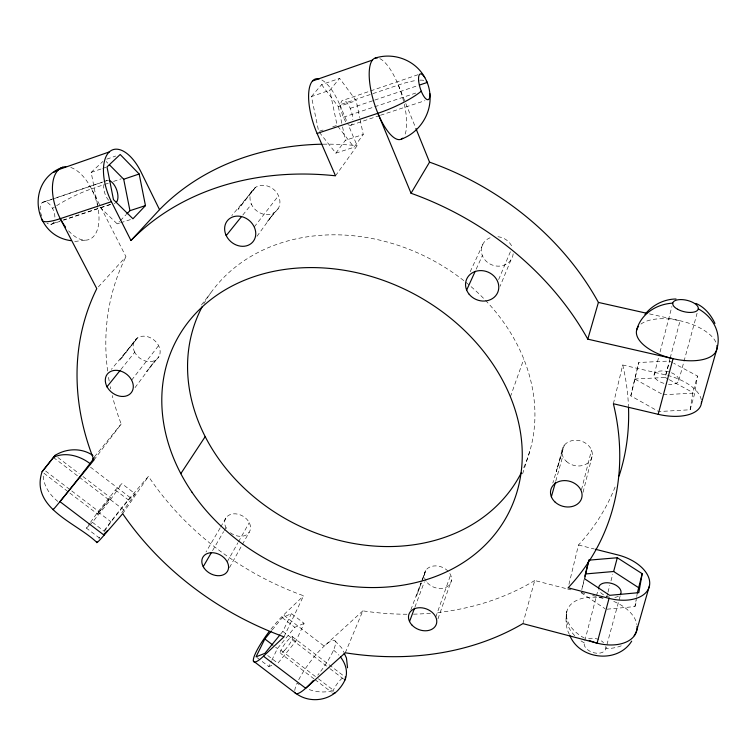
<?xml version="1.0" encoding="UTF-8"?>
<svg xmlns="http://www.w3.org/2000/svg" width="756" height="756" viewBox="0 0 756 756"><rect width="100%" height="100%" fill="white"/><g stroke="black" fill="none" stroke-linecap="round" stroke-linejoin="round"><path stroke-width="0.57" stroke-dasharray="3.78 2.83" d="M672.67 362.7L669.57 361.037L638.773 362.493L630.816 395.87L658.712 411.557L690.143 409.771L694.83 393.054L697.467 376.015L673.709 363.258M690.143 409.771L692.846 392.544L697.467 376.015M607.096 609.194L634.917 606.567L636.524 597.59M636.722 596.465L637.119 594.225M630.816 395.87L638.773 362.493M584.105 579.474L581.837 589.387L584.322 579.843M583.046 492.336L592.203 455.877M568.937 584.426L578.482 545A270.601 224.409 27.5 0 0 616.083 484.483M613.381 403.742L622.727 365.006L665.696 374.929A40.257 20.015 13.9 0 1 701.37 400.311M581.515 489.727L591.504 450.122M584.851 640.568L598.166 589.444M654.12 374.73L658.76 356.917M660.045 352.003L671.914 306.454M606.784 596.673L607.682 593.29M607.985 592.156L609.78 585.39M610.98 580.882L612.776 574.116M665.696 374.929L669.892 359.138M670.185 358.004L680.079 320.771L649.017 313.787M634.596 379.011L665.204 377.461L669.57 361.037M562.001 450.51L556.303 471.564L564.222 445.303L552.825 483.056M620.09 596.267L605.877 648.525A36.212 27.67 14.1 0 0 623.691 644.736M678.803 380.438L697.079 313.249M522.906 623.624L534.719 580.513L566.48 588.697M555.792 481.043L562.747 456.218M634.917 606.567L636.722 600.151M522.604 473.889L530.343 449.338M435.777 617.066L450.614 574.9M510.385 396.815L523.795 359.043M421.158 583.178L416.509 596.153L421.243 583.093M422.708 578.85L424.258 574.532M410.877 609.856L420.969 582.782M421.64 581.997L425.987 570.033L421.385 581.723M437.96 618.899L451.54 579.947M414.902 607.172L424.399 581.751M510.933 259.969L500.113 286.24M345.294 652.787L362.842 610.848A270.601 224.409 27.5 0 0 407.786 614.231M498.639 279.569L510.432 251.616M470.194 271.735L483.528 242.988M476.176 269.193L482.356 255.622M267.652 655.48L277.868 663.239L295.823 641.324L304.167 623.398L291.391 613.598L282.234 617.68L272.084 630.098M256.945 657.522L268.824 666.537L271.347 661.245M271.858 660.186L277.414 648.544L294.802 627.31L304.167 623.398M284.001 636.845L303.591 595.766A270.601 224.409 27.5 0 1 148.441 476.346L130.164 497.561A33.633 1.777 -52 0 0 103.553 531.496M280.684 634.038L282.839 631.402L291.391 613.598M229.493 567.586L249.253 532.177M227.197 561.85L237.942 542.751M238.509 541.74L249.253 522.642M220.128 528.019L206.019 551.956M220.705 527.017L225.864 518.058M212.559 550.623L223.634 531.591M224.22 530.58L225.968 527.575M121.792 512.738L135.154 493.819L121.886 483.651L115.422 490.011L97.949 511.878L90.455 522.368M122.689 513.702L148.441 476.346M104.319 531.44L111.009 521.82L128.482 500L135.154 493.819M99.112 511.774L97.59 514.184L110.593 497.628L99.112 511.774L70.979 490.351M89.388 525.193L92.402 522.302L110.461 499.716L121.886 483.651M99.641 538.168L86.364 528.094L89.766 523.322M335.503 175.808L357.134 145.691L347.552 123.115M319.401 132.366L335.853 153.137L354.025 147.259L363.249 134.474L359.941 118.692M335.853 153.137L345.36 140.314L363.249 134.474M93.952 460.026L121.206 424.003A270.601 224.409 27.5 0 1 112.266 395.558M251.465 191.731L238.055 209.346L255.622 187.28L231.78 215.611M134.199 341.41L119.769 360.291L137.743 337.667L111.387 369.353M256.964 236.326L274.173 212.701L267.577 221.319L278.378 208.316M201.455 304.98L210.773 292.865M135.012 387.639L155.443 360.168L146.673 371.451L159.025 356.492M254.233 226.961L278.51 195.738M131.629 380.136L158.609 345.615M120.875 369.504L134.719 352.258M242.808 215.016L251.455 204.281M94.415 456.841L121.206 424.003M323.02 130.023L318.682 131.459L311.434 96.57L329.777 90.257L339.614 78.369L356.152 100.652L359.705 117.567M311.434 96.57L321.574 84.634L339.614 78.369M98.365 286.911L125.959 256.681L91.504 188.877A37.913 7.758 -26.1 0 0 52.551 208.429M100.028 207.295L117.208 223.87L119.599 221.404M120.393 220.572L125.969 214.798M270.988 629.181A33.056 5.953 -53.1 0 1 283.528 615.015L303.591 595.766M86.364 528.094L88.632 525.921M97.571 204.923L91.164 172.377L102.882 161.472M362.842 610.848L324.173 646.134L283.528 615.015M268.824 666.537L271.839 665.431M106.794 159.138L115.715 156.038M418.002 74.712L343.517 100.17M91.164 172.377L101.72 168.749M102.778 168.38L105.944 167.293M44.462 201.71L102.665 182.045M42.119 202.674L103.279 181.912M91.504 188.877L103.629 184.776M104.725 184.398L109.129 182.914M113.542 181.421L121.253 178.803M321.848 80.004A41.797 15.659 72.1 0 1 339.794 104.838L398.308 85.041A42.062 9.526 -23.5 0 1 416.15 80.505M321.574 84.634L338.338 106.681L356.152 100.652M110.404 204.545L63.74 220.119M350.897 125.212L379.408 115.611M380.504 115.243L424.957 100.699M350.226 108.335L373.653 100.463M374.768 100.085L417.151 85.834M103.752 181.686L108.099 180.24M343.347 117.246L415.696 93.073M332.763 126.781L337.1 125.345L329.777 90.257M52.986 223.389L61.86 220.45M62.975 220.081L110.669 204.3M50.671 224.409L59.384 221.546M117.208 223.87L119.457 223.152M120.582 222.784L131.818 219.145M85.003 240.162L75.534 241.4L73.247 241.032M663.192 394.755L694.83 393.054M578.482 545L594.235 548.979M567.614 588.99L571.026 589.86M581.232 592.496L585.768 593.668M592.572 595.416L603.921 598.346M665.204 377.461L668.276 379.143M669.306 379.701L692.846 392.544M635.04 379.172L662.19 394.207M581.071 592.695L604.98 608.665M57.881 457.503L79.248 473.71M292.336 636.675L343.923 676.091M69.883 493.082L97.722 514.146M314.024 678.897L280.58 653.345M314.95 679.597L331.525 692.137M92.402 522.302L104.111 531.194M53.421 457.446L78.482 476.582M79.418 477.291L109.119 499.981M292.09 639.727L329.153 668.039M330.079 668.748L344.906 680.069M45.662 471.064L70.043 489.633M280.892 650.217L317.444 678.056M318.38 678.775L333.377 690.2A32.593 23.625 24.6 0 1 308.032 689.151M97.949 511.878L111.009 521.82M275.619 647.174L277.414 648.544M90.484 467.17L130.164 497.561M115.422 490.011L128.482 500M282.234 617.68L294.802 627.31M110.461 499.716L123.956 510.026M282.839 631.402L295.823 641.324M43.914 473.199L68.021 491.655M82.962 476.526L110.452 497.684M106.152 161.519L107.749 163.126M335.059 640.871L341.703 647.93L343.687 652.107M337.8 126.261L354.025 147.259M339.794 104.838L347.099 122.047M398.308 85.041L405.348 102.419M405.783 103.496L415.469 127.395M569.391 634.388C565.469 627.395 565.535 619.202 566.83 611.519A36.212 27.67 14.1 0 0 575.032 635.994M338.338 106.681L342.317 125.742M342.553 126.866L345.36 140.314M332.82 691.91A10.253 2.391 -53.6 0 1 337.327 683.585A10.253 2.391 -53.6 0 1 343.885 677.074M299.121 684.539A32.593 23.625 24.6 0 1 297.108 683.093A32.895 7.031 -53.4 0 0 294.745 690.719M333.519 650.16A32.593 23.625 24.6 0 1 338.971 655.187M663.929 383.358A12.672 6.18 13.7 0 1 656.265 372.16A12.672 6.18 13.7 0 1 676.922 376.176A12.672 6.18 13.7 0 1 668.465 384.237M605.811 646.399A11.189 7.097 16.8 0 1 594.405 652.882A11.189 7.097 16.8 0 1 584.586 641.863M588.622 638.725A11.189 7.097 16.8 0 1 603.562 642.647M584.256 642.836A36.212 27.67 14.1 0 1 579.682 639.954M618.408 596.248A11.491 6.946 16 0 1 612.946 597.514M609.695 597.212A11.491 6.946 16 0 1 598.96 589.85M53.959 222.084A11.898 6.502 69.3 0 1 47.042 223.2M41.76 216.159A11.898 6.502 69.3 0 1 45.303 201.757A11.898 6.502 69.3 0 1 54.895 218.219M115.073 203.232A12.153 6.171 70 0 1 114.194 203.44M108.618 200.312A12.153 6.171 70 0 1 103.988 184.124M105.868 180.854A12.153 6.171 70 0 1 107.55 180.23M352.126 123.937A13.136 4.772 72.3 0 1 348.45 124.683M345.813 121.839A13.136 4.772 72.3 0 1 340.739 104.593A13.136 4.772 72.3 0 1 347.004 102.684A13.136 4.772 72.3 0 1 352.825 119.703M57.9 501.455A33.689 24.778 35.1 0 1 43.187 475.751M298.705 679.786A32.895 7.031 -53.4 0 1 332.744 640.389A32.895 7.031 -53.4 0 1 317.775 675.127M584.416 638.121A36.25 22.51 16.5 0 1 567.841 608.665A36.25 22.51 16.5 0 1 603.609 598.327M613.74 601.436A36.25 22.51 16.5 0 1 636.892 624.569M640.937 324.078A41.24 19.259 13.4 0 1 681.685 321.139A41.24 19.259 13.4 0 1 715.998 342.421M534.719 580.513A270.601 224.409 27.5 0 1 435.125 612.823M430.447 613.258A270.601 224.409 27.5 0 1 413.381 614.165M110.726 388.896A270.601 224.409 27.5 0 1 110.263 386.675M109.195 381.1A270.601 224.409 27.5 0 1 108.448 376.63M107.635 371.035A270.601 224.409 27.5 0 1 125.959 256.681M323.152 144.188A270.601 224.409 27.5 0 1 357.134 145.691M622.727 365.006A270.601 224.409 27.5 0 1 628.453 405.877M379.843 58.647A42.601 14.402 72.6 0 1 401.171 92.884A42.601 14.402 72.6 0 1 404.838 134.927M420.015 80.145A42.062 9.526 -23.5 0 1 424.399 80.467M70.743 167.463A38.443 20.336 69.6 0 1 98.96 220.639A38.443 20.336 69.6 0 1 67.662 229.777M98.875 538.272A33.633 1.777 -52 0 1 99.631 537.129M226.413 528.368A13.665 10.386 29.4 0 1 235.626 513.844A13.665 10.386 29.4 0 1 250.208 530.069A13.665 10.386 29.4 0 1 230.23 532.611M203.808 303.77A179.862 148.715 27.5 0 1 429.862 258.75A179.862 148.715 27.5 0 1 522.765 469.75M513.182 253.742A16.178 14.534 21.7 0 1 498.109 266.169A16.178 14.534 21.7 0 1 481.6 253.109A16.178 14.534 21.7 0 1 492.156 237.11M497.92 236.732A16.178 14.534 21.7 0 1 512.615 248.365M284.672 650.236A10.31 1.966 -53.2 0 0 292.666 636.769A10.31 1.966 -53.2 0 0 282.073 648.034A10.31 1.966 -53.2 0 0 284.672 650.236M566.386 461.377A15.356 12.691 14.4 0 0 591.806 457.55A15.356 12.691 14.4 0 0 573.124 440.446A15.356 12.691 14.4 0 0 566.386 461.377M251.096 203.458A15.876 13.674 40.7 0 0 276.809 210.518A15.876 13.674 40.7 0 0 266.972 185.881A15.876 13.674 40.7 0 0 251.096 203.458M134.37 351.54A14.572 11.529 37.5 0 0 157.711 358.353A14.572 11.529 37.5 0 0 147.845 336.779A14.572 11.529 37.5 0 0 134.37 351.54M427.367 582.782A14.043 10.839 21 0 0 450.718 582.885A14.043 10.839 21 0 0 435.626 565.885A14.043 10.839 21 0 0 427.367 582.782"/><path stroke-width="1.13" d="M429.843 93.536C432.111 113.041 419.675 132.527 401.304 139.142M642.184 573.691L638.82 592.657L609.667 595.331L584.596 578.775L588.858 560.158L617.302 557.748L642.184 573.691L637.327 593.101M42.09 471.753L55.16 455.301L42.034 471.801C30.155 508.183 76.205 522.632 96.636 542.232M584.861 576.167L585.371 573.965L613.645 571.498L638.329 587.497M585.635 572.897L588.858 560.158M613.645 571.498L617.302 557.748M595.359 549.262L617.869 554.942A37.025 22.104 15.9 0 1 649.461 585.824A37.025 22.104 15.9 0 1 609.053 598.355L597.098 643.129L522.906 623.624A281.723 229.144 27.5 0 1 345.294 652.787L305.689 688.262L263.485 656.217A33.056 5.953 -53.1 0 1 253.525 658.589A33.056 5.953 -53.1 0 1 269.032 631.742M609.053 598.355L568.115 587.809A281.723 229.144 27.5 0 0 613.381 403.742L658.183 414.307L673.038 358.675L587.79 339.151A281.723 229.144 27.5 0 0 411.037 193.252L377.896 113.296A42.062 9.526 -23.5 0 0 421.262 91.211M551.37 496.843L555.48 482.177M649.546 585.39L636.911 629.757A36.212 27.67 14.1 0 1 634.18 635.702M701.379 403.373L717.019 348.459A41.315 35.712 6.4 0 0 698.289 308.817M587.79 339.151L598.402 302.419A270.601 224.409 27.5 0 0 429.55 162.143L415.913 128.482M409.535 621.545L414.486 608.278M466.65 290.077L475.222 271.281M271.357 630.986L264.836 638.962L256.038 656.832L264.874 653.364L279.966 634.917M203.232 566.65L211.387 552.627M411.037 193.252L429.55 162.143M180.816 473.643L205.207 436.618M631.685 641.135C617.68 663.815 579.654 659.827 569.816 635.456M107.352 530.759L103.563 534.662M107.021 386.751L120.147 370.412M226.224 235.589L241.362 216.802M96.91 541.589A33.633 1.777 -52 0 0 104.101 535.172L122.689 513.702A281.723 229.144 27.5 0 0 284.001 636.845L263.485 656.217M159.525 209.658L141.079 172.094A39.114 19.495 70.2 0 0 108.987 152.221A39.114 19.495 70.2 0 0 111.406 201.701L130.968 240.512L159.525 209.658A270.601 224.409 27.5 0 1 321.99 144.207M145.464 205.604L132.943 218.786L113.466 199.641L107.002 166.934L120.176 154.489L139.17 174.003L145.464 205.604L129.947 210.678L126.762 213.976M644.962 314.43C652.305 305.046 664.099 299.083 676.034 298.998M62.767 167.246C25.373 180.561 32.517 235.655 70.96 240.654M53.912 172.33L58.751 169.561L109.308 151.918M335.135 692.808C324.135 701.53 307.768 702.05 296.399 693.725M55.093 455.386C66.424 448.242 81.79 447.637 92.922 455.499M312.464 81.005L372.443 60.074M109.346 164.742L123.701 179.229L139.17 174.003M419.391 85.088L427.197 82.461A42.062 9.526 -23.5 0 0 426.252 81.242M41.986 219.344A37.913 7.758 -26.1 0 0 60.263 218.664L111.406 201.701M130.968 240.512A281.723 229.144 27.5 0 1 335.503 175.808L317.104 133.462L377.896 113.296M375.212 58.089C393.81 51.984 415.545 60.234 424.815 77.632M598.402 302.419L646.72 313.267M695.917 303.421C704.62 307.134 711.112 315.035 714.949 323.445M295.067 692.865L253.392 661.065M104.101 535.172L59.951 501.634L93.952 460.026A281.723 229.144 27.5 0 1 96.787 288.631L60.263 218.664M264.836 638.962L272.925 645.123M344.15 653.09L346.456 658.041L347.543 667.784M123.701 179.229L129.947 210.678M345.237 676.941A10.253 2.391 -53.6 0 1 340.928 686.75A10.253 2.391 -53.6 0 1 332.99 693.375M340.502 657.021A32.593 23.625 24.6 0 1 344.906 680.069M636.618 330.23A41.315 35.712 6.4 0 1 672.774 303.128M53.421 457.446A33.689 24.778 35.1 0 1 89.973 463.551M598.695 588.773A11.491 6.946 16 0 1 611.661 583.415A11.491 6.946 16 0 1 620.137 594.792M109.006 180.419A12.153 6.171 70 0 1 116.887 190.474A12.153 6.171 70 0 1 116.216 202.466M94.311 457.682A33.803 0.595 -51.7 0 1 69.854 489.34A33.803 0.595 -51.7 0 1 53.307 509.185M92.506 459.261A33.803 0.595 -51.7 0 1 93.186 458.467M313.097 680.702A32.895 7.031 -53.4 0 1 294.849 692.288M637.091 626.327A36.25 22.51 16.5 0 1 589.283 640.464M716.953 345.501A41.24 19.259 13.4 0 1 671.763 358.372A41.24 19.259 13.4 0 1 638.584 326.318M628.501 407.068A270.601 224.409 27.5 0 1 619.088 475.996M317.104 133.462A41.797 15.659 72.1 0 1 319.145 78.917M402.712 138.168A42.601 14.402 72.6 0 1 374.239 103.241A42.601 14.402 72.6 0 1 377.414 57.91M65.545 227.112A38.443 20.336 69.6 0 1 52.419 188.301A38.443 20.336 69.6 0 1 65.81 166.717M521.328 472.689A179.862 148.715 27.5 0 1 292.629 522.623A179.862 148.715 27.5 0 1 202.23 306.643M701.483 401.861A40.257 20.015 13.9 0 1 658.183 414.307M677.556 309.232A13.069 5.859 13.1 0 0 698.185 309.232A13.069 5.859 13.1 0 0 680.835 299.574A13.069 5.859 13.1 0 0 677.556 309.232M418.626 80.608A13.457 4.252 72.9 0 0 427.868 99.716A13.457 4.252 72.9 0 0 426.138 80.06A13.457 4.252 72.9 0 0 418.626 80.608M555.178 502.154A15.999 12.975 15.2 0 0 581.581 498.469A15.999 12.975 15.2 0 0 562.086 480.769A15.999 12.975 15.2 0 0 555.178 502.154M204.347 568.427A14.175 10.537 29.3 0 0 227.424 571.375A14.175 10.537 29.3 0 0 213.806 552.825A14.175 10.537 29.3 0 0 204.347 568.427M225.846 234.729A16.566 14.014 39.8 0 0 252.599 242.185A16.566 14.014 39.8 0 0 242.147 216.726A16.566 14.014 39.8 0 0 225.846 234.729M191.986 492.194A187.214 151.776 27.5 0 0 503.524 522.027A187.214 151.776 27.5 0 0 330.552 268.512A187.214 151.776 27.5 0 0 191.986 492.194M107.125 386.94A15.148 11.737 37 0 0 131.393 392.525A15.148 11.737 37 0 0 119.382 370.724A15.148 11.737 37 0 0 107.125 386.94M411.774 624.862A14.581 11.009 21.3 0 0 435.928 625.203A14.581 11.009 21.3 0 0 420.194 607.72A14.581 11.009 21.3 0 0 411.774 624.862M469.174 294.282A16.897 14.94 22.3 0 0 497.656 292.591A16.897 14.94 22.3 0 0 479.663 270.629A16.897 14.94 22.3 0 0 469.174 294.282"/></g></svg>
